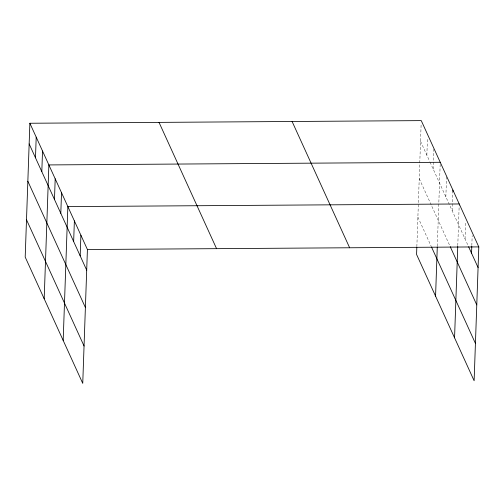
<?xml version="1.0" encoding="UTF-8"?>
<svg xmlns="http://www.w3.org/2000/svg" width="504" height="504" viewBox="0 0 504 504"><rect width="100%" height="100%" fill="white"/><g stroke="black" fill="none" stroke-linecap="round" stroke-linejoin="round"><path stroke-width="0.38" stroke-dasharray="2.52 1.89" d="M416.852 246.683L421.149 123.682M426.863 155.163L427.474 137.573M433.194 169.054L433.887 149.171M437.315 246.217L440.219 163.063M445.851 196.831L446.544 176.948M452.183 210.722L452.85 191.608M457.777 245.624L459.207 204.731M465.034 238.928L465.652 221.338M471.826 245.593L472.172 235.651M420.531 141.271L429.71 161.412M430.025 162.105L468.298 246.084M419.227 178.624L431.254 205.021M431.89 206.407L450.242 246.689M417.885 217.111L431.178 246.286"/><path stroke-width="0.76" d="M29.875 123.253L25.2 257.097L82.744 383.38L87.419 249.53L29.875 123.253L421.256 120.62L478.8 246.903L474.125 380.747L416.581 254.47L416.821 247.464M35.482 157.79L36.206 137.145M41.813 171.681L42.531 151.036M44.188 298.771L48.863 164.928L440.244 162.294M54.476 199.464L55.194 178.813M60.801 213.356L61.526 192.704M63.183 340.439L67.857 206.596L459.232 203.969M73.653 241.555L74.378 220.909M80.18 255.868L80.898 235.223M435.569 296.138L437.283 247.004M452.85 191.608L452.901 190.077M454.558 337.812L457.752 246.406M471.555 253.241L471.794 246.355M87.419 249.53L478.8 246.903M468.619 246.796L478.082 267.548M450.242 246.689L476.771 304.907M431.493 246.979L475.429 343.394M292.099 121.489L349.644 247.773M159.031 122.384L216.575 248.667M29.15 143.898L86.701 270.182M27.846 181.257L85.397 307.534M26.504 219.744L84.055 346.021"/></g></svg>
